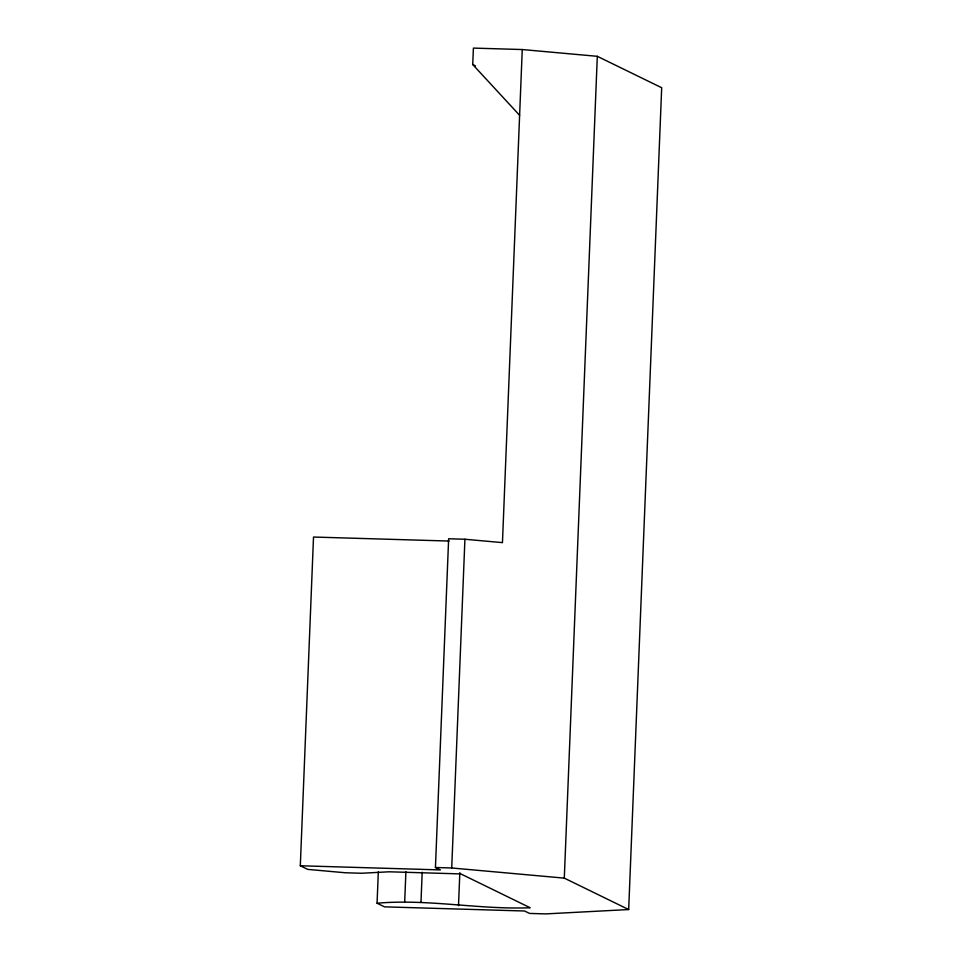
<?xml version="1.0" encoding="UTF-8"?>
<svg xmlns="http://www.w3.org/2000/svg" width="962" height="962" viewBox="0 0 962 962"><rect width="100%" height="100%" fill="white"/><g stroke="black" fill="none" stroke-linecap="round" stroke-linejoin="round"><path stroke-width="1.44" d="M378.331 871.704L377.068 903.222C428.162 898.736 478.968 909.775 530.17 907.755L460.846 873.917L389.177 871.8L361.556 873.255L345.274 872.762L307.744 869.383L300.312 865.764L313.516 537.036L449.122 541.053M404.689 901.779L405.904 871.752M420.983 902.26L422.186 872.233M300.312 865.764L440.392 869.913L435.437 867.496L448.641 538.768L464.923 539.249L502.453 542.628L522.258 49.543L473.4 48.1L472.739 64.538L519.612 115.296M522.258 49.543L597.306 56.313L661.688 87.734L628.679 909.547L564.297 878.126L451.719 867.977L464.923 539.249M458.501 905.639L459.836 872.618M564.297 878.126L597.306 56.313M628.679 909.547L545.803 913.9L529.521 913.419L524.567 911.002L384.499 906.853L377.068 903.222M435.437 867.496L451.719 867.977M472.739 64.538L475.408 65.837"/></g></svg>
